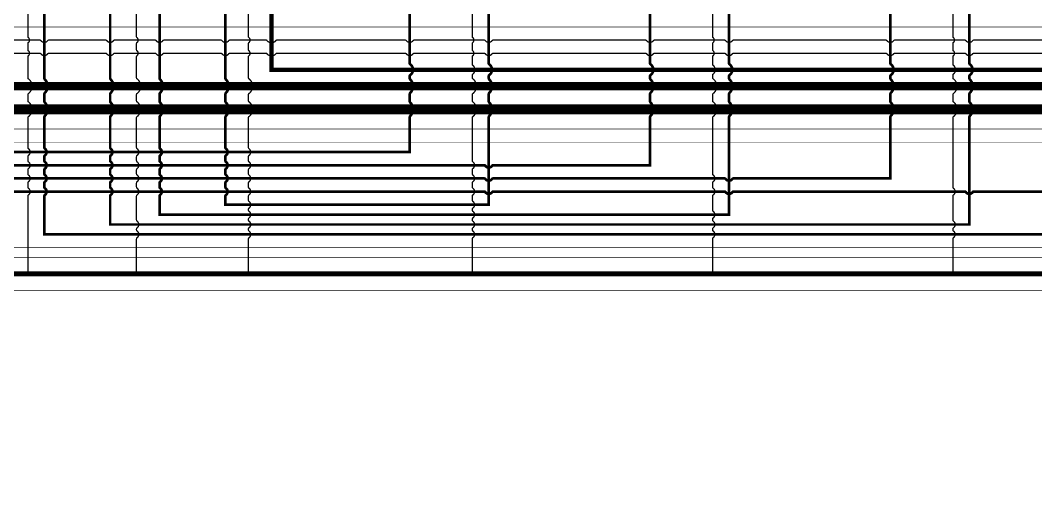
# Model space of a CAD drawing. Header units: millimetres. Extents: x 0 to 2500, y 0 to 1760.
# Drawn here: x 696.7 to 1005.2, y 481.9 to 629 of the extents above; entities that cross this region are included whole.
import ezdxf

# ---------------------------------------------------------------- set-up
doc = ezdxf.new("R2010")
doc.units = ezdxf.units.MM
doc.linetypes.add('ACAD_ISO04W100', pattern=[30, 24, -3, 0, -3])
for name, color, linetype in [('Трубы 108', 7, 'Continuous'), ('Трубы 159', 7, 'Continuous'), ('Трубы 219', 7, 'Continuous'), ('Трубы 426', 7, 'Continuous'), ('Трубы 530', 7, 'Continuous'), ('Трубы 57', 7, 'Continuous'), ('Штрих пункт.', 7, 'ACAD_ISO04W100')]:
    doc.layers.add(name, color=color, linetype=linetype)

# ---------------------------------------------------------------- blocks, each defined once
blk = doc.blocks.new('Пересеч. 57-108')
at = {"layer": 'Трубы 57', "const_width": 0.4}
blk.add_lwpolyline([(-1.4, 0, -0.236068), (-1, -0.2, 0.236068), (0, -0.7, 0.236068), (1, -0.2, -0.236068), (1.4, 0)], format="xyb", dxfattribs=at)
blk = doc.blocks.new('Пересеч. 57-325')
at = {"layer": 'Трубы 57'}
blk.add_lwpolyline([(-2.5, 0, 0.4, 0.4, -0.236068), (-2.3, -0.1, 0.4, 0.4, 0.226986), (0, -1.3, 0.4, 0.4, 0.226986), (2.3, -0.1, 0.4, 0.4, -0.236068), (2.5, 0, 0, 0, 0)], format="xyseb", dxfattribs=at)
blk = doc.blocks.new('Пересеч. 57-57')
at = {"layer": 'Трубы 57'}
blk.add_lwpolyline([(-1, 0, 0.4, 0.4, -0.236068), (-0.8, -0.1, 0.4, 0.4, 0.236068), (0, -0.5, 0.4, 0.4, 0.236068), (0.8, -0.1, 0.4, 0.4, -0.236068), (1, 0, 0, 0, 0)], format="xyseb", dxfattribs=at)
blk = doc.blocks.new('Пересеч. 108-325')
at = {"layer": 'Трубы 108', "const_width": 0.8}
blk.add_lwpolyline([(-2.5, 0, -0.192582), (-2, -0.2, 0.192582), (0, -1, 0.192582), (2, -0.2, -0.192582), (2.5, 0)], format="xyb", dxfattribs=at)
blk = doc.blocks.new('Пересеч. 108-108')
at = {"layer": 'Трубы 108'}
blk.add_lwpolyline([(-1.4, 0, 0.8, 0.8, -0.236068), (-1, -0.2, 0.8, 0.8, 0.236068), (0, -0.7, 0.8, 0.8, 0.236068), (1, -0.2, 0.8, 0.8, -0.236068), (1.4, 0, 0, 0, 0)], format="xyseb", dxfattribs=at)
blk = doc.blocks.new('Пересеч. 57-159')
at = {"layer": 'Трубы 57'}
blk.add_lwpolyline([(-1.6, 0, 0.4, 0.4, -0.236068), (-1.4, -0.1, 0.4, 0.4, 0.236068), (0, -0.8, 0.4, 0.4, 0.236068), (1.4, -0.1, 0.4, 0.4, -0.236068), (1.6, 0, 0, 0, 0)], format="xyseb", dxfattribs=at)
blk = doc.blocks.new('Пересеч. 108-219')
at = {"layer": 'Трубы 108'}
blk.add_lwpolyline([(-2, 0, 0.8, 0.8, -0.236068), (-1.6, -0.2, 0.8, 0.8, 0.236068), (0, -1, 0.8, 0.8, 0.236068), (1.6, -0.2, 0.8, 0.8, -0.236068), (2, 0, 0, 0, 0)], format="xyseb", dxfattribs=at)

msp = doc.modelspace()

# ---------------------------------------------------------------- linework, layer by layer
at = {"layer": 'Трубы 108', "const_width": 0.8}
for points in [[(704, 611.5), (704, 641)], [(724, 641), (724, 611.5)], [(739, 641), (739, 611.5)], [(759, 641), (759, 611.5)], [(815, 616), (815, 635.6)], [(839, 616), (839, 635.6)], [(888, 616), (888, 635.6)], [(912, 616), (912, 635.6)], [(961, 616), (961, 635.6)], [(985, 616), (985, 635.6)], [(815, 611.5), (815, 612)], [(839, 611.5), (839, 612)], [(888, 611.5), (888, 612)], [(912, 611.5), (912, 612)], [(961, 611.5), (961, 612)], [(985, 611.5), (985, 612)], [(704, 604.5), (704, 606.5)], [(724, 604.5), (724, 606.5)], [(739, 604.5), (739, 606.5)], [(759, 604.5), (759, 606.5)], [(815, 604.5), (815, 606.5)], [(839, 604.5), (839, 606.5)], [(888, 604.5), (888, 606.5)], [(912, 604.5), (912, 606.5)], [(961, 604.5), (961, 606.5)], [(985, 604.5), (985, 606.5)], [(704, 590.4), (704, 599.5)], [(1058, 599.5), (1058, 564), (704, 564), (704, 575.6)], [(724, 599.5), (724, 590.4)], [(739, 599.5), (739, 590.4)], [(759, 575.6), (759, 573), (839, 573), (839, 599.5)], [(759, 599.5), (759, 590.4)], [(840.4, 585), (888, 585), (888, 599.5)], [(986.4, 577), (1034, 577), (1034, 599.5)], [(704, 586.4), (704, 587.6)], [(724, 586.4), (724, 587.6)], [(739, 586.4), (739, 587.6)], [(759, 586.4), (759, 587.6)], [(704, 582.4), (704, 583.6)], [(724, 582.4), (724, 583.6)], [(739, 582.4), (739, 583.6)], [(759, 582.4), (759, 583.6)], [(704, 578.4), (704, 579.6)], [(724, 578.4), (724, 579.6)], [(739, 578.4), (739, 579.6)], [(759, 578.4), (759, 579.6)], [(913.4, 577), (983.6, 577)]]:
    msp.add_lwpolyline(points, dxfattribs=at)
at = {"layer": 'Трубы 108'}
for points in [[(424, 482, 0.8, 0.8, 0), (424, 478, 0.8, 0.8, 0), (419, 478, 0.8, 0.8, 0), (419, 550, 0.8, 0.8, -0.236068), (419.2, 550.4, 0.8, 0.8, 0.236068), (420, 552, 0.8, 0.8, 0.236068), (419.2, 553.6, 0.8, 0.8, -0.236068), (419, 554, 0.8, 0.8, 0), (419, 570, 0.8, 0.8, -0.236068), (419.2, 570.4, 0.8, 0.8, 0.236068), (420, 572, 0.8, 0.8, 0.236068), (419.2, 573.6, 0.8, 0.8, -0.236068), (419, 574, 0.8, 0.8, 0), (419, 589, 0.8, 0.8, 0), (815, 589, 0.8, 0.8, 0), (815, 599.5, 0, 0, 0)], [(724, 575.6, 0.8, 0.8, 0), (724, 567, 0.8, 0.8, 0), (985, 567, 0.8, 0.8, 0), (985, 599.5, 0.8, 0.8, 0)], [(739, 575.6, 0.8, 0.8, 0), (739, 570, 0.8, 0.8, 0), (912, 570, 0.8, 0.8, 0), (912, 599.5, 0.8, 0.8, 0)], [(913.4, 581, 0.8, 0.8, 0), (961, 581, 0.8, 0.8, 0), (961, 599.5, 0.8, 0.8, 0)], [(439, 486, 0.8, 0.8, 0), (439, 550, 0.8, 0.8, -0.236068), (439.2, 550.4, 0.8, 0.8, 0.236068), (440, 552, 0.8, 0.8, 0.236068), (439.2, 553.6, 0.8, 0.8, -0.236068), (439, 554, 0.8, 0.8, 0), (439, 570, 0.8, 0.8, -0.236068), (439.2, 570.4, 0.8, 0.8, 0.236068), (440, 572, 0.8, 0.8, 0.236068), (439.2, 573.6, 0.8, 0.8, -0.236068), (439, 574, 0.8, 0.8, 0), (439, 585, 0.8, 0.8, 0), (837.6, 585, 0.8, 0.8, 0)], [(455, 482, 0.8, 0.8, 0), (455, 478, 0.8, 0.8, 0), (450, 478, 0.8, 0.8, 0), (450, 550, 0.8, 0.8, -0.236068), (450.2, 550.4, 0.8, 0.8, 0.236068), (451, 552, 0.8, 0.8, 0.236068), (450.2, 553.6, 0.8, 0.8, -0.236068), (450, 554, 0.8, 0.8, 0), (450, 570, 0.8, 0.8, -0.236068), (450.2, 570.4, 0.8, 0.8, 0.236068), (451, 572, 0.8, 0.8, 0.236068), (450.2, 573.6, 0.8, 0.8, -0.236068), (450, 574, 0.8, 0.8, 0), (450, 581, 0.8, 0.8, 0), (837.6, 581, 0.8, 0.8, 0)], [(840.4, 581, 0.8, 0.8, 0), (910.6, 581, 0.8, 0.8, 0)], [(470, 486, 0.8, 0.8, 0), (470, 550, 0.8, 0.8, -0.236068), (470.2, 550.4, 0.8, 0.8, 0.236068), (471, 552, 0.8, 0.8, 0.236068), (470.2, 553.6, 0.8, 0.8, -0.236068), (470, 554, 0.8, 0.8, 0), (470, 570, 0.8, 0.8, -0.236068), (470.2, 570.4, 0.8, 0.8, 0.236068), (471, 572, 0.8, 0.8, 0.236068), (470.2, 573.6, 0.8, 0.8, -0.236068), (470, 574, 0.8, 0.8, 0), (470, 577, 0.8, 0.8, 0), (837.6, 577, 0.8, 0.8, 0)], [(840.4, 577, 0.8, 0.8, 0), (910.6, 577, 0.8, 0.8, 0)]]:
    msp.add_lwpolyline(points, format="xyseb", dxfattribs=at)
at = {"layer": 'Трубы 159'}
msp.add_lwpolyline([(773, 641, 1.3, 1.3, 0), (773, 614, 1.3, 1.3, 0), (1152, 614, 1.3, 1.3, 0), (1152, 720, 1.3, 1.3, 0), (1165, 720, 1.3, 1.3, 0)], format="xyseb", dxfattribs=at)
at = {"layer": 'Трубы 219'}
msp.add_lwpolyline([(283, 552, 0.8, 1.5, 0), (284, 552, 1.5, 1.5, 0), (390.5, 552, 1.5, 1.5, -0.162278), (391.1, 551.8, 1.5, 1.5, 0.146286), (393, 551.1, 1.5, 1.5, 0.146286), (394.9, 551.8, 1.5, 1.5, -0.162278), (395.5, 552, 1.5, 1.5, 0), (1057, 552, 0, 0, 0)], format="xyseb", dxfattribs=at)
at = {"layer": 'Трубы 426'}
msp.add_lwpolyline([(1164.5, 715, 2.5, 2.5, 0), (1156, 715, 2.5, 2.5, 0), (1156, 609, 2.5, 2.5, 0), (592, 609, 2.5, 2.5, 0), (592, 868, 2.5, 2.5, 0), (609, 868, 0, 0, 0)], format="xyseb", dxfattribs=at)
at = {"layer": 'Трубы 530'}
msp.add_lwpolyline([(685, 605.5, 3, 3, 0), (685, 602, 3, 3, 0), (1161, 602, 3, 3, 0), (1161, 708, 3, 3, 0), (1168, 708, 3, 3, 0), (1168, 842, 3, 3, 0), (1260, 842, 3, 3, 0)], format="xyseb", dxfattribs=at)
at = {"layer": 'Трубы 57', "const_width": 0.4}
for points in [[(699, 641.4), (699, 624)], [(732, 641.4), (732, 624)], [(766, 641.4), (766, 624)], [(834, 636), (834, 624)], [(907, 636), (907, 624)], [(980, 636), (980, 624)], [(699, 622), (699, 620)], [(732, 622), (732, 620)], [(766, 622), (766, 620)], [(834, 622), (834, 620)], [(907, 622), (907, 620)], [(980, 622), (980, 620)], [(702.6, 619), (687.5, 619)], [(699, 618), (699, 611.5)], [(722.6, 619), (705.4, 619)], [(737.6, 619), (725.4, 619)], [(732, 618), (732, 611.5)], [(757.6, 619), (740.4, 619)], [(771.4, 619), (760.4, 619)], [(766, 618), (766, 611.5)], [(813.6, 619), (774.6, 619)], [(837.6, 619), (816.4, 619)], [(834, 618), (834, 615.6)], [(886.6, 619), (840.4, 619)], [(910.6, 619), (889.4, 619)], [(907, 618), (907, 615.6)], [(959.6, 619), (913.4, 619)], [(983.6, 619), (962.4, 619)], [(980, 618), (980, 615.6)], [(1032.6, 619), (986.4, 619)], [(834, 612.4), (834, 611.5)], [(907, 612.4), (907, 611.5)], [(980, 612.4), (980, 611.5)], [(699, 606.5), (699, 604.5)], [(732, 606.5), (732, 604.5)], [(766, 606.5), (766, 604.5)], [(834, 606.5), (834, 604.5)], [(907, 606.5), (907, 604.5)], [(980, 606.5), (980, 604.5)], [(699, 599.5), (699, 590.4)], [(732, 599.5), (732, 590.4)], [(766, 599.5), (766, 590.4)], [(732, 575.6), (732, 568.4)], [(766, 575.6), (766, 574.4)], [(834, 575.6), (834, 574.4)], [(907, 575.6), (907, 571.4)], [(980, 575.6), (980, 568.6)], [(766, 571.6), (766, 571.4)], [(834, 571.6), (834, 571.4)], [(766, 568.6), (766, 568.4)], [(834, 568.6), (834, 568.4)], [(907, 568.6), (907, 568.4)], [(980, 568.6), (980, 568.4)], [(732, 565.6), (732, 565.4)], [(766, 565.6), (766, 565.4)], [(834, 565.6), (834, 565.4)], [(907, 565.6), (907, 565.4)], [(980, 565.6), (980, 565.4)], [(732, 562.6), (732, 552)], [(766, 562.6), (766, 552)], [(834, 562.6), (834, 552)], [(907, 562.6), (907, 552)], [(980, 562.6), (980, 552)]]:
    msp.add_lwpolyline(points, dxfattribs=at)
at = {"layer": 'Трубы 57'}
for points in [[(687.5, 623, 0.4, 0.4, 0), (702.6, 623, 0.4, 0.4, 0)], [(705.4, 623, 0.4, 0.4, 0), (722.6, 623, 0.4, 0.4, 0)], [(725.4, 623, 0.4, 0.4, 0), (737.6, 623, 0.4, 0.4, 0)], [(740.4, 623, 0.4, 0.4, 0), (757.6, 623, 0.4, 0.4, 0)], [(760.4, 623, 0.4, 0.4, 0), (771.4, 623, 0.4, 0.4, 0)], [(774.6, 623, 0.4, 0.4, 0), (813.6, 623, 0.4, 0.4, 0)], [(816.4, 623, 0.4, 0.4, 0), (837.6, 623, 0.4, 0.4, 0)], [(840.4, 623, 0.4, 0.4, 0), (886.6, 623, 0.4, 0.4, 0)], [(889.4, 623, 0.4, 0.4, 0), (910.6, 623, 0.4, 0.4, 0)], [(913.4, 623, 0.4, 0.4, 0), (959.6, 623, 0.4, 0.4, 0)], [(962.4, 623, 0.4, 0.4, 0), (983.6, 623, 0.4, 0.4, 0)], [(986.4, 623, 0.4, 0.4, 0), (1032.6, 623, 0.4, 0.4, 0)], [(834, 599.5, 0.4, 0.4, 0), (834, 586.4, 0.4, 0.4, 0)], [(907, 599.5, 0.4, 0.4, 0), (907, 582.4, 0.4, 0.4, 0)], [(980, 599.5, 0.4, 0.4, 0), (980, 578.4, 0.4, 0.4, 0)], [(699, 587.6, 0.4, 0.4, 0), (699, 586.4, 0.4, 0.4, 0)], [(732, 587.6, 0.4, 0.4, 0), (732, 586.4, 0.4, 0.4, 0)], [(766, 587.6, 0.4, 0.4, 0), (766, 586.4, 0.4, 0.4, 0)], [(699, 583.6, 0.4, 0.4, 0), (699, 582.4, 0.4, 0.4, 0)], [(732, 583.6, 0.4, 0.4, 0), (732, 582.4, 0.4, 0.4, 0)], [(766, 583.6, 0.4, 0.4, 0), (766, 582.4, 0.4, 0.4, 0)], [(834, 583.6, 0.4, 0.4, 0), (834, 582.4, 0.4, 0.4, 0)], [(699, 579.6, 0.4, 0.4, 0), (699, 578.4, 0.4, 0.4, 0)], [(732, 579.6, 0.4, 0.4, 0), (732, 578.4, 0.4, 0.4, 0)], [(766, 579.6, 0.4, 0.4, 0), (766, 578.4, 0.4, 0.4, 0)], [(834, 579.6, 0.4, 0.4, 0), (834, 578.4, 0.4, 0.4, 0)], [(907, 579.6, 0.4, 0.4, 0), (907, 578.4, 0.4, 0.4, 0)], [(699, 575.6, 0.4, 0.4, 0), (699, 552, 0, 0, 0)]]:
    msp.add_lwpolyline(points, format="xyseb", dxfattribs=at)
at = {"layer": 'Штрих пункт.', "const_width": 0.2}
for points in [[(585, 627), (1091, 627), (1091, 596), (585, 596)], [(1062, 560), (387, 560), (387, 592), (1062, 592)], [(1062, 547), (278, 547), (278, 557), (1062, 557)]]:
    msp.add_lwpolyline(points, close=True, dxfattribs=at)

# ---------------------------------------------------------------- block references
at = {"layer": 'Трубы 108', "rotation": 90}
for name, p in [('Пересеч. 108-219', (815, 614)), ('Пересеч. 108-219', (839, 614)), ('Пересеч. 108-219', (888, 614)), ('Пересеч. 108-219', (912, 614)), ('Пересеч. 108-219', (961, 614)), ('Пересеч. 108-219', (985, 614)), ('Пересеч. 108-325', (704, 609)), ('Пересеч. 108-325', (724, 609)), ('Пересеч. 108-325', (739, 609)), ('Пересеч. 108-325', (759, 609)), ('Пересеч. 108-325', (815, 609)), ('Пересеч. 108-325', (839, 609)), ('Пересеч. 108-325', (888, 609)), ('Пересеч. 108-325', (912, 609)), ('Пересеч. 108-325', (961, 609)), ('Пересеч. 108-325', (985, 609)), ('Пересеч. 108-325', (704, 602)), ('Пересеч. 108-325', (724, 602)), ('Пересеч. 108-325', (739, 602)), ('Пересеч. 108-325', (759, 602)), ('Пересеч. 108-325', (815, 602)), ('Пересеч. 108-325', (839, 602)), ('Пересеч. 108-325', (888, 602)), ('Пересеч. 108-325', (912, 602)), ('Пересеч. 108-325', (961, 602)), ('Пересеч. 108-325', (985, 602)), ('Пересеч. 108-108', (704, 589)), ('Пересеч. 108-108', (724, 589)), ('Пересеч. 108-108', (739, 589)), ('Пересеч. 108-108', (759, 589)), ('Пересеч. 108-108', (704, 585)), ('Пересеч. 108-108', (724, 585)), ('Пересеч. 108-108', (739, 585)), ('Пересеч. 108-108', (759, 585)), ('Пересеч. 108-108', (704, 581)), ('Пересеч. 108-108', (724, 581)), ('Пересеч. 108-108', (739, 581)), ('Пересеч. 108-108', (759, 581)), ('Пересеч. 108-108', (704, 577)), ('Пересеч. 108-108', (724, 577)), ('Пересеч. 108-108', (739, 577)), ('Пересеч. 108-108', (759, 577))]:
    msp.add_blockref(name, p, dxfattribs=at)
at = {"layer": 'Трубы 108'}
for p in [(839, 585), (839, 581), (912, 581), (839, 577), (912, 577), (985, 577)]:
    msp.add_blockref('Пересеч. 108-108', p, dxfattribs=at)
at = {"layer": 'Трубы 57', "rotation": 90}
for name, p in [('Пересеч. 57-57', (699, 623)), ('Пересеч. 57-57', (732, 623)), ('Пересеч. 57-57', (766, 623)), ('Пересеч. 57-57', (834, 623)), ('Пересеч. 57-57', (907, 623)), ('Пересеч. 57-57', (980, 623)), ('Пересеч. 57-57', (699, 619)), ('Пересеч. 57-57', (732, 619)), ('Пересеч. 57-57', (766, 619)), ('Пересеч. 57-57', (834, 619)), ('Пересеч. 57-57', (907, 619)), ('Пересеч. 57-57', (980, 619)), ('Пересеч. 57-159', (834, 614)), ('Пересеч. 57-159', (907, 614)), ('Пересеч. 57-159', (980, 614)), ('Пересеч. 57-325', (699, 609)), ('Пересеч. 57-325', (732, 609)), ('Пересеч. 57-325', (766, 609)), ('Пересеч. 57-325', (834, 609)), ('Пересеч. 57-325', (907, 609)), ('Пересеч. 57-325', (980, 609)), ('Пересеч. 57-325', (699, 602)), ('Пересеч. 57-325', (732, 602)), ('Пересеч. 57-325', (766, 602)), ('Пересеч. 57-325', (834, 602)), ('Пересеч. 57-325', (907, 602)), ('Пересеч. 57-325', (980, 602)), ('Пересеч. 57-108', (699, 589)), ('Пересеч. 57-108', (732, 589)), ('Пересеч. 57-108', (766, 589)), ('Пересеч. 57-108', (699, 585)), ('Пересеч. 57-108', (732, 585)), ('Пересеч. 57-108', (766, 585)), ('Пересеч. 57-108', (834, 585)), ('Пересеч. 57-108', (699, 581)), ('Пересеч. 57-108', (732, 581)), ('Пересеч. 57-108', (766, 581)), ('Пересеч. 57-108', (834, 581)), ('Пересеч. 57-108', (907, 581)), ('Пересеч. 57-108', (699, 577)), ('Пересеч. 57-108', (732, 577)), ('Пересеч. 57-108', (766, 577)), ('Пересеч. 57-108', (834, 577)), ('Пересеч. 57-108', (907, 577)), ('Пересеч. 57-108', (980, 577)), ('Пересеч. 57-108', (766, 573)), ('Пересеч. 57-108', (834, 573)), ('Пересеч. 57-108', (766, 570)), ('Пересеч. 57-108', (834, 570)), ('Пересеч. 57-108', (907, 570)), ('Пересеч. 57-108', (732, 567)), ('Пересеч. 57-108', (766, 567)), ('Пересеч. 57-108', (834, 567)), ('Пересеч. 57-108', (907, 567)), ('Пересеч. 57-108', (980, 567)), ('Пересеч. 57-108', (732, 564)), ('Пересеч. 57-108', (766, 564)), ('Пересеч. 57-108', (834, 564)), ('Пересеч. 57-108', (907, 564)), ('Пересеч. 57-108', (980, 564))]:
    msp.add_blockref(name, p, dxfattribs=at)
at = {"layer": 'Трубы 57'}
for name, p in [('Пересеч. 57-108', (704, 623)), ('Пересеч. 57-108', (724, 623)), ('Пересеч. 57-108', (739, 623)), ('Пересеч. 57-108', (759, 623)), ('Пересеч. 57-159', (773, 623)), ('Пересеч. 57-108', (815, 623)), ('Пересеч. 57-108', (839, 623)), ('Пересеч. 57-108', (888, 623)), ('Пересеч. 57-108', (912, 623)), ('Пересеч. 57-108', (961, 623)), ('Пересеч. 57-108', (985, 623)), ('Пересеч. 57-108', (704, 619)), ('Пересеч. 57-108', (724, 619)), ('Пересеч. 57-108', (739, 619)), ('Пересеч. 57-108', (759, 619)), ('Пересеч. 57-159', (773, 619)), ('Пересеч. 57-108', (815, 619)), ('Пересеч. 57-108', (839, 619)), ('Пересеч. 57-108', (888, 619)), ('Пересеч. 57-108', (912, 619)), ('Пересеч. 57-108', (961, 619)), ('Пересеч. 57-108', (985, 619))]:
    msp.add_blockref(name, p, dxfattribs=at)

doc.saveas('drawing.dxf')
